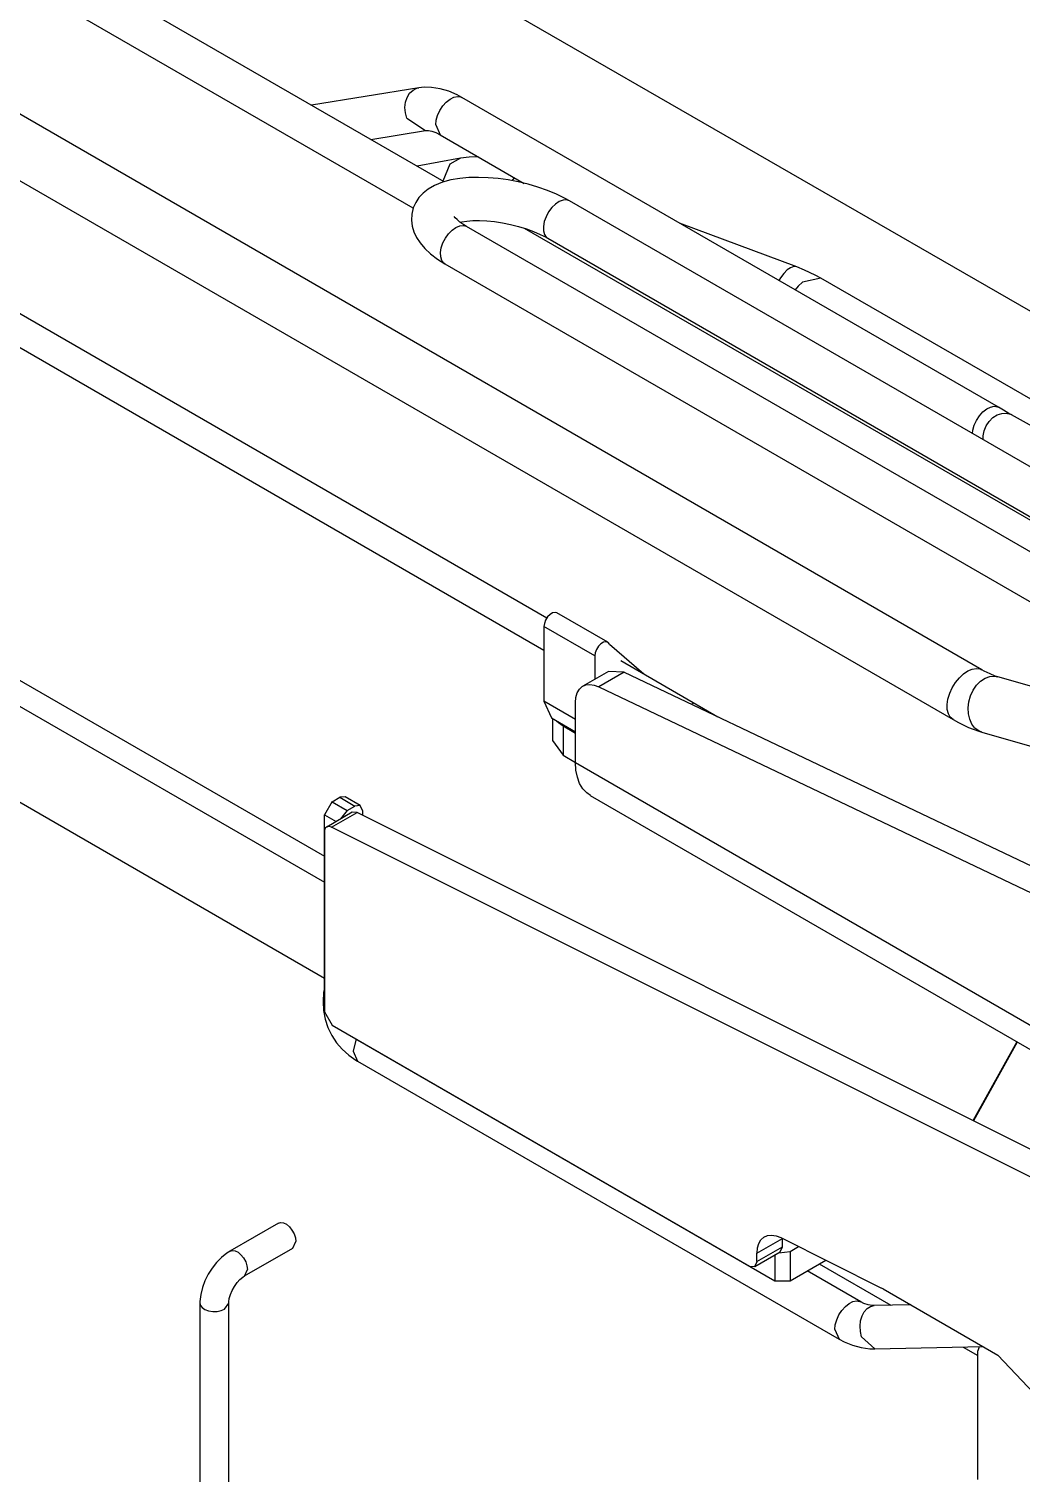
# Model space of a CAD drawing. Extents: x 0 to 258, y 0 to 184.
# Drawn here: x 182.41 to 196.2, y 80.35 to 100.41 of the extents above; entities that cross this region are included whole.
import ezdxf

# ---------------------------------------------------------------- set-up
doc = ezdxf.new("R2010")
doc.units = 0

msp = doc.modelspace()

# ---------------------------------------------------------------- linework, layer by layer
for p, q in [((187.751398, 97.917504), (124.85314, 134.231785)), ((188.180023, 98.28448), (129.187274, 132.34425)), ((195.651847, 91.507187), (126.868204, 131.219243)), ((201.782235, 93.343922), (136.354563, 131.037739)), ((122.853157, 130.7676), (189.608771, 92.226588)), ((126.468155, 130.526565), (195.252326, 90.814508)), ((189.566438, 91.774415), (126.187432, 128.366774)), ((124.187449, 124.902588), (186.518442, 88.91639)), ((187.828128, 99.589139), (186.338525, 99.348104)), ((187.666388, 99.457234), (187.702292, 99.514077)), ((187.702292, 99.514077), (187.749149, 99.557021)), ((187.749149, 99.557021), (187.804024, 99.583374)), ((187.804024, 99.583374), (187.828895, 99.589089)), ((187.90438, 99.597291), (187.828524, 99.589168)), ((188.007488, 99.595703), (187.90438, 99.597291)), ((188.126154, 99.577447), (188.007488, 99.595703)), ((188.245825, 99.542043), (188.126154, 99.577447)), ((188.363617, 99.490902), (188.245825, 99.542043)), ((187.635432, 99.316796), (187.643634, 99.390069)), ((187.642575, 99.242025), (187.635432, 99.316796)), ((187.643634, 99.390069), (187.666388, 99.457234)), ((188.121947, 99.275481), (188.162931, 99.338272)), ((188.162931, 99.338272), (188.211032, 99.392191)), ((188.211032, 99.392191), (188.263261, 99.43385)), ((188.263261, 99.43385), (188.316336, 99.460631)), ((188.316336, 99.460631), (188.366924, 99.470844)), ((188.426641, 99.456877), (188.363617, 99.490902)), ((188.366924, 99.470844), (188.411798, 99.463859)), ((188.411798, 99.463859), (188.426614, 99.456874)), ((195.882034, 95.152611), (188.426085, 99.456847)), ((187.664271, 99.17045), (187.642575, 99.242025)), ((187.664271, 99.17045), (187.921816, 98.996372)), ((188.064506, 99.074607), (188.071121, 99.139372)), ((188.071121, 99.139372), (188.0907, 99.207764)), ((188.0907, 99.207764), (188.121947, 99.275481)), ((187.161378, 98.873442), (187.923377, 98.996738)), ((187.924277, 98.996756), (187.935654, 98.998079)), ((187.935654, 98.998079), (187.966002, 98.997021)), ((187.966002, 98.997021), (188.010822, 98.987946)), ((188.010822, 98.987946), (188.064056, 98.968869)), ((188.064056, 98.968869), (188.126577, 98.937283)), ((188.064506, 99.074607), (188.12663, 98.937259)), ((188.127106, 98.937206), (189.293917, 98.263049)), ((168.765187, 98.80465), (186.518442, 88.555234)), ((188.41021, 98.61124), (187.806961, 98.499851)), ((188.261991, 98.528611), (188.162216, 98.295212)), ((188.410475, 98.611177), (188.261991, 98.528611)), ((188.529431, 98.627004), (188.410316, 98.611129)), ((188.657225, 98.63092), (188.529431, 98.627004)), ((188.275564, 98.310547), (188.157851, 98.2783)), ((188.398463, 98.331819), (188.275564, 98.310547)), ((188.52615, 98.34362), (188.398463, 98.331819)), ((188.658124, 98.346848), (188.52615, 98.34362)), ((188.793564, 98.342085), (188.658124, 98.346848)), ((188.931544, 98.329729), (188.793564, 98.342085)), ((189.0709, 98.310071), (188.931544, 98.329729)), ((189.210309, 98.283385), (189.0709, 98.310071)), ((189.149032, 98.334838), (189.128659, 98.301554)), ((189.154853, 98.343622), (189.149032, 98.334838)), ((187.890252, 98.127892), (187.831911, 98.065493)), ((187.961345, 98.18374), (187.890252, 98.127892)), ((188.046408, 98.232834), (187.961345, 98.18374)), ((188.157851, 98.2783), (188.046408, 98.232834)), ((189.348395, 98.24996), (189.210309, 98.283385)), ((189.483835, 98.210037), (189.348395, 98.24996)), ((189.615412, 98.163814), (189.483835, 98.210037)), ((189.741909, 98.111401), (189.615412, 98.163814)), ((189.862083, 98.05283), (189.741909, 98.111401)), ((187.752668, 97.922359), (187.731766, 97.837311)), ((187.785927, 97.996749), (187.752668, 97.922359)), ((187.831911, 98.065493), (187.785927, 97.996749)), ((189.677219, 97.925949), (189.632848, 97.866492)), ((189.727489, 97.975008), (189.677219, 97.925949)), ((189.780485, 98.010587), (189.727489, 97.975008)), ((189.832899, 98.030457), (189.780485, 98.010587)), ((189.881424, 98.033341), (189.832899, 98.030457)), ((189.921058, 98.020244), (189.862083, 98.05283)), ((189.921058, 98.020244), (189.881424, 98.033341)), ((200.837674, 91.718059), (189.920979, 98.020162)), ((168.114048, 97.848183), (186.518442, 87.222794)), ((187.731766, 97.837311), (187.727004, 97.752454)), ((187.727004, 97.752454), (187.737058, 97.66978)), ((188.322713, 97.801002), (188.322713, 97.802854)), ((188.334883, 97.78518), (188.322713, 97.801002)), ((188.360548, 97.758934), (188.334883, 97.78518)), ((188.401294, 97.725234), (188.360548, 97.758934)), ((188.456856, 97.687023), (188.401294, 97.725234)), ((188.403463, 97.723755), (188.429128, 97.729549)), ((188.429128, 97.729549), (188.498157, 97.739524)), ((188.498157, 97.739524), (188.579914, 97.745583)), ((188.579914, 97.745583), (188.672571, 97.746641)), ((188.672571, 97.746641), (188.773906, 97.742064)), ((188.773906, 97.742064), (188.881512, 97.731428)), ((188.881512, 97.731428), (188.992822, 97.714706)), ((188.992822, 97.714706), (189.105323, 97.692084)), ((189.572417, 97.731742), (189.560247, 97.664911)), ((189.597182, 97.800367), (189.572312, 97.731735)), ((189.632848, 97.866492), (189.597182, 97.800367)), ((193.0801, 97.102323), (191.452915, 97.71007)), ((187.737058, 97.66978), (187.760341, 97.589733)), ((187.760341, 97.589733), (187.796669, 97.511903)), ((187.796669, 97.511903), (187.846516, 97.435357)), ((188.164465, 97.435394), (188.198676, 97.502153)), ((188.198676, 97.502153), (188.241935, 97.562838)), ((188.241935, 97.562838), (188.291518, 97.613633)), ((188.291518, 97.613633), (188.344329, 97.651349)), ((188.344329, 97.651349), (188.397034, 97.673627)), ((188.397034, 97.673627), (188.446326, 97.679051)), ((188.446326, 97.679051), (188.489109, 97.667277)), ((188.492892, 97.665274), (188.456856, 97.687023)), ((188.489109, 97.667277), (188.492813, 97.66516)), ((202.277005, 89.706964), (188.492231, 97.665356)), ((189.105323, 97.692084), (189.216395, 97.664004)), ((189.216395, 97.664004), (189.323498, 97.631148)), ((199.038509, 92.01598), (189.299209, 97.638368)), ((189.323498, 97.631148), (189.424092, 97.594424)), ((189.424092, 97.594424), (189.515929, 97.554967)), ((189.515929, 97.554967), (189.596865, 97.514179)), ((189.560247, 97.664911), (189.560247, 97.604084)), ((189.560247, 97.604084), (189.574269, 97.55308)), ((189.574269, 97.55308), (189.600728, 97.515105)), ((189.596865, 97.514179), (189.620942, 97.500632)), ((189.600728, 97.515105), (189.620042, 97.500632)), ((189.622, 97.500521), (200.530757, 91.201858)), ((187.846516, 97.435357), (187.911418, 97.359178)), ((187.911418, 97.359178), (187.992804, 97.283526)), ((188.131128, 97.300549), (188.141447, 97.366756)), ((188.134038, 97.240936), (188.131128, 97.300549)), ((188.141447, 97.366756), (188.164465, 97.435394)), ((187.992804, 97.283526), (188.089721, 97.210368)), ((188.089721, 97.210368), (188.192749, 97.145641)), ((188.150178, 97.19166), (188.134038, 97.240936)), ((188.17833, 97.155819), (188.150178, 97.19166)), ((188.192882, 97.145659), (188.17833, 97.155819)), ((188.193252, 97.145715), (201.978026, 89.187323)), ((193.038534, 97.106416), (192.994507, 97.091653)), ((193.077983, 97.103453), (193.038534, 97.106416)), ((193.081158, 97.102395), (193.077983, 97.103453)), ((193.188103, 97.059551), (193.081158, 97.102395)), ((192.85621, 96.951958), (192.832662, 96.913102)), ((192.90111, 97.012609), (192.85621, 96.951958)), ((192.94802, 97.059866), (192.901215, 97.01254)), ((192.994507, 97.091653), (192.94802, 97.059866)), ((193.412654, 96.947489), (193.160242, 96.891755)), ((193.335925, 96.989579), (193.188103, 97.059551)), ((193.412654, 96.947489), (193.335925, 96.989579)), ((200.152404, 93.056585), (193.413475, 96.947542)), ((193.101716, 96.837449), (193.056817, 96.783654)), ((193.160242, 96.891755), (193.101716, 96.837449)), ((195.666478, 95.08782), (195.718707, 95.129479)), ((195.718707, 95.129479), (195.771782, 95.15626)), ((195.771782, 95.15626), (195.822344, 95.166473)), ((195.822344, 95.166473), (195.867244, 95.159488)), ((195.867244, 95.159488), (195.881796, 95.152556)), ((195.950587, 95.113083), (195.88206, 95.152503)), ((196.028375, 95.068717), (195.950587, 95.113083)), ((195.52654, 94.834998), (195.546119, 94.90339)), ((195.546119, 94.90339), (195.577393, 94.971107)), ((195.577393, 94.971107), (195.618351, 95.033901)), ((195.618351, 95.033901), (195.666478, 95.08782)), ((195.681956, 94.825878), (195.710822, 94.894974)), ((195.710822, 94.894974), (195.752732, 94.957233)), ((195.752732, 94.957233), (195.80504, 95.008744)), ((195.80504, 95.008744), (195.864519, 95.04627)), ((195.864519, 95.04627), (195.927384, 95.067463)), ((195.927384, 95.067463), (195.989719, 95.070982)), ((195.989719, 95.070982), (196.047584, 95.056589)), ((196.06576, 95.047604), (196.028375, 95.068717)), ((196.047584, 95.056589), (196.06584, 95.047619)), ((198.731593, 93.546857), (196.064596, 95.047572)), ((195.520455, 94.787447), (195.52654, 94.834998)), ((195.667722, 94.702418), (195.667933, 94.754289)), ((195.667933, 94.754289), (195.681956, 94.825878)), ((189.688649, 92.297422), (189.652533, 92.275303)), ((189.723018, 92.304486), (189.688649, 92.297422)), ((189.748683, 92.297475), (189.723018, 92.304486)), ((190.455437, 91.889244), (189.749, 92.297496)), ((190.27552, 91.698216), (189.566438, 92.106467)), ((189.566438, 92.106467), (189.566438, 91.069302)), ((189.573899, 92.151015), (189.567814, 92.106364)), ((189.591626, 92.19759), (189.573899, 92.151015)), ((189.618905, 92.240685), (189.591626, 92.19759)), ((189.652533, 92.275303), (189.618905, 92.240685)), ((190.395694, 91.889162), (190.359578, 91.867043)), ((190.430063, 91.896227), (190.395694, 91.889162)), ((190.458744, 91.887416), (190.430063, 91.896227)), ((190.478323, 91.863762), (190.458744, 91.887416)), ((190.280944, 91.742758), (190.274859, 91.698107)), ((190.27552, 91.698216), (190.27552, 91.374631)), ((190.298671, 91.78933), (190.280944, 91.742758)), ((190.32595, 91.832425), (190.298671, 91.78933)), ((190.359578, 91.867043), (190.32595, 91.832425)), ((190.478323, 91.863762), (190.953646, 91.450042)), ((190.463374, 91.483374), (190.108833, 91.279381)), ((190.682555, 91.474923), (190.463374, 91.483443)), ((190.635353, 91.633128), (191.984726, 90.854196)), ((195.397053, 91.450788), (195.457987, 91.491732)), ((195.457987, 91.491732), (195.518603, 91.517212)), ((195.518603, 91.517212), (195.576017, 91.526022)), ((195.576017, 91.526022), (195.627558, 91.517767)), ((195.627558, 91.517767), (195.650048, 91.507581)), ((195.685158, 91.488544), (195.651662, 91.507277)), ((195.765512, 91.44883), (195.685158, 91.488544)), ((190.099176, 91.272636), (190.1477, 91.295391)), ((190.1477, 91.295391), (190.203474, 91.302746)), ((190.203474, 91.302746), (190.264619, 91.294465)), ((190.264619, 91.294465), (190.329045, 91.270811)), ((190.682978, 91.474908), (190.328437, 91.270914)), ((190.682978, 91.474908), (198.70778, 87.652477)), ((195.239838, 91.257328), (195.285346, 91.330781)), ((195.285346, 91.330781), (195.338581, 91.396289)), ((195.338581, 91.396289), (195.397053, 91.450788)), ((195.530853, 91.223543), (195.578134, 91.29166)), ((195.578134, 91.29166), (195.634067, 91.347275)), ((195.634067, 91.347275), (195.696006, 91.387786)), ((195.696006, 91.387786), (195.761067, 91.411307)), ((195.761067, 91.411307), (195.826207, 91.416731)), ((195.837875, 91.420054), (195.765512, 91.44883)), ((195.826207, 91.416731), (195.873753, 91.408608)), ((195.873911, 91.408598), (195.837875, 91.420054)), ((198.969718, 90.515265), (195.874097, 91.408497)), ((190.006254, 91.050448), (190.01234, 91.122224)), ((190.01234, 91.122224), (190.030331, 91.184538)), ((190.030331, 91.184538), (190.059621, 91.235256)), ((190.059621, 91.235256), (190.099176, 91.272636)), ((190.328437, 91.270914), (198.353239, 87.448219)), ((195.168718, 91.024532), (195.180095, 91.100538)), ((195.180095, 91.100538), (195.204172, 91.179366)), ((195.204172, 91.179366), (195.239838, 91.257328)), ((195.470607, 91.062981), (195.49442, 91.14611)), ((195.49442, 91.14611), (195.530853, 91.223543)), ((190.005646, 90.815831), (189.566438, 91.069302)), ((189.567576, 91.069172), (189.671133, 90.84026)), ((190.005646, 90.216286), (190.005646, 91.050516)), ((191.619602, 91.028821), (191.651352, 91.047341)), ((195.171364, 90.954899), (195.168718, 91.024532)), ((195.186181, 90.894899), (195.171364, 90.954899)), ((195.21338, 90.847335), (195.186181, 90.894899)), ((195.460289, 90.978039), (195.470607, 91.062981)), ((195.464257, 90.895262), (195.460289, 90.978039)), ((195.482249, 90.818519), (195.464257, 90.895262)), ((189.672271, 90.840173), (190.005646, 90.646763)), ((189.6855, 90.831442), (189.6855, 90.524261)), ((189.743656, 90.798401), (189.770537, 90.77226)), ((189.770537, 90.77226), (189.832741, 90.728516)), ((189.833667, 90.728519), (190.005646, 90.628242)), ((189.833667, 90.728519), (189.833667, 90.320267)), ((195.251691, 90.81444), (195.21338, 90.847335)), ((195.251665, 90.814458), (195.325034, 90.773948)), ((195.325034, 90.773948), (195.465527, 90.706913)), ((195.465527, 90.706913), (195.607609, 90.65356)), ((195.513258, 90.751395), (195.482249, 90.818519)), ((195.555962, 90.697031), (195.513258, 90.751395)), ((195.608323, 90.65797), (195.555962, 90.697031)), ((189.686267, 90.52439), (189.832714, 90.320267)), ((195.607609, 90.65356), (195.652032, 90.639987)), ((195.652032, 90.639979), (195.608323, 90.65797)), ((195.651847, 90.639884), (198.747468, 89.746651)), ((189.833667, 90.320267), (190.005646, 90.21999)), ((190.005646, 90.216286), (202.663296, 82.908768)), ((190.012578, 90.110077), (190.006228, 90.216368)), ((190.031892, 90.013171), (190.012578, 90.110077)), ((190.063536, 89.927414), (190.031892, 90.013171)), ((190.107034, 89.854368), (190.063536, 89.927414)), ((186.623957, 89.674523), (186.517886, 89.490815)), ((186.624275, 89.67442), (186.730108, 89.735803)), ((186.805038, 89.74318), (186.730029, 89.735745)), ((186.730108, 89.735803), (186.941774, 89.613302)), ((187.015858, 89.62071), (186.804191, 89.743212)), ((190.161591, 89.795369), (190.107034, 89.854368)), ((190.213317, 89.758547), (190.161591, 89.795369)), ((190.21202, 89.758558), (202.869671, 82.45104)), ((186.518442, 86.837032), (186.518442, 89.4908)), ((186.518442, 89.4908), (186.679837, 89.397666)), ((186.902087, 89.526518), (186.550192, 89.322525)), ((186.616337, 89.318821), (186.970879, 89.522814)), ((186.624275, 89.67442), (186.835941, 89.552183)), ((186.8361, 89.552051), (186.742967, 89.434457)), ((186.835941, 89.552183), (186.941774, 89.613302)), ((186.970455, 89.522938), (186.90251, 89.526563)), ((187.016317, 89.619231), (186.942171, 89.61328)), ((197.985469, 84.013138), (186.970879, 89.522814)), ((187.048216, 89.552035), (187.016317, 89.619231)), ((187.047608, 89.551918), (187.047608, 89.48392)), ((186.519791, 89.275627), (186.517145, 89.253826)), ((186.525347, 89.294519), (186.519791, 89.275627)), ((186.534343, 89.309812), (186.525347, 89.294519)), ((186.546514, 89.320977), (186.534343, 89.309812)), ((186.561331, 89.327618), (186.546514, 89.320977)), ((186.578528, 89.32947), (186.561331, 89.327618)), ((186.597314, 89.326507), (186.578528, 89.32947)), ((186.616893, 89.318834), (186.597314, 89.326507)), ((197.630928, 83.80888), (186.616337, 89.318821)), ((186.518442, 89.253733), (186.518442, 86.755541)), ((186.517807, 87.083772), (186.507223, 87.02895)), ((186.507223, 87.02895), (186.498492, 86.900164)), ((186.498492, 86.900164), (186.5059, 86.773993)), ((186.5059, 86.773993), (186.528919, 86.652147)), ((186.51778, 86.755498), (186.623852, 86.571785)), ((186.518442, 86.837032), (186.518442, 86.837032)), ((186.528919, 86.652147), (186.567151, 86.536132)), ((186.567151, 86.536132), (186.619777, 86.427249)), ((186.624275, 86.571655), (192.421288, 83.224151)), ((186.619777, 86.427249), (186.685923, 86.326604)), ((186.685923, 86.326604), (186.764689, 86.235235)), ((186.957623, 86.379076), (186.915501, 86.208248)), ((186.973524, 86.369249), (186.97617, 86.367662)), ((186.97617, 86.367662), (192.77583, 83.019893)), ((186.97617, 86.367662), (186.97617, 86.367662)), ((196.137357, 86.338333), (195.526805, 85.242708)), ((196.143865, 86.334563), (195.533578, 85.239311)), ((186.764689, 86.235235), (186.855071, 86.153979)), ((186.855071, 86.153979), (186.952411, 86.08591)), ((186.915501, 86.208248), (186.977625, 86.0709)), ((186.952411, 86.08591), (186.977546, 86.070908)), ((186.978816, 86.0708), (193.67012, 82.2063)), ((185.878151, 83.819992), (185.20611, 83.432113)), ((185.879156, 83.819947), (185.908446, 83.828996)), ((185.908446, 83.828996), (185.947683, 83.824128)), ((185.947683, 83.824128), (185.989725, 83.80349)), ((185.989725, 83.80349), (186.030842, 83.76893)), ((186.030842, 83.76893), (186.067328, 83.723515)), ((186.067328, 83.723515), (186.096008, 83.671275)), ((186.096008, 83.671275), (186.114265, 83.616859)), ((185.407193, 83.085774), (186.079234, 83.473653)), ((186.079155, 83.473529), (186.120588, 83.565088)), ((186.114265, 83.616859), (186.120615, 83.565096)), ((192.527122, 83.401951), (192.881663, 83.606209)), ((192.527122, 83.285534), (192.881663, 83.489528)), ((192.52818, 83.402033), (192.53453, 83.474743)), ((192.53453, 83.474743), (192.553051, 83.537695)), ((192.553051, 83.537695), (192.583134, 83.588673)), ((192.583134, 83.588673), (192.623721, 83.625878)), ((192.623721, 83.625878), (192.67341, 83.647997)), ((192.67341, 83.647997), (192.730454, 83.654241)), ((192.730454, 83.654241), (192.792842, 83.644425)), ((192.792842, 83.644425), (192.858353, 83.618867)), ((192.850654, 83.420845), (192.881742, 83.489515)), ((192.85785, 83.618909), (194.257494, 82.918558)), ((192.881663, 83.489528), (192.881663, 83.606209)), ((192.987496, 83.428145), (193.103913, 83.495613)), ((185.018626, 83.274337), (184.956529, 83.1955)), ((185.087736, 83.344388), (185.018626, 83.274337)), ((185.162533, 83.403724), (185.087736, 83.344388)), ((185.207406, 83.432153), (185.162533, 83.403724)), ((185.207459, 83.432182), (185.236696, 83.441205)), ((185.236696, 83.441205), (185.275933, 83.436336)), ((185.275933, 83.436336), (185.317976, 83.415699)), ((185.317976, 83.415699), (185.359092, 83.381139)), ((185.359092, 83.381139), (185.395578, 83.335721)), ((185.395578, 83.335721), (185.424259, 83.283484)), ((185.424259, 83.283484), (185.442515, 83.229065)), ((192.496271, 83.2182), (192.52818, 83.285413)), ((192.498017, 83.216743), (192.849913, 83.420736)), ((192.527122, 83.285534), (192.527122, 83.401951)), ((192.77583, 83.377609), (192.77583, 83.019893)), ((192.829117, 83.408409), (192.987787, 83.42828)), ((192.987496, 83.428145), (192.987496, 83.019893)), ((192.987496, 83.019893), (193.482266, 83.306172)), ((184.902607, 83.109836), (184.857866, 83.01907)), ((184.956529, 83.1955), (184.902607, 83.109836)), ((185.343931, 83.037006), (185.382507, 83.069801)), ((185.382507, 83.069801), (185.406849, 83.085729)), ((185.407299, 83.085671), (185.448838, 83.177296)), ((185.442515, 83.229065), (185.448865, 83.177304)), ((192.422109, 83.224172), (192.496271, 83.2182)), ((193.971745, 82.725941), (193.225621, 83.156947)), ((193.392308, 83.25352), (194.38714, 82.678846)), ((184.823364, 82.924903), (184.800081, 82.828835)), ((184.857866, 83.01907), (184.823364, 82.924903)), ((185.211693, 82.827719), (185.235505, 82.884686)), ((185.235505, 82.884686), (185.266964, 82.941238)), ((185.266964, 82.941238), (185.304138, 82.993273)), ((185.304138, 82.993273), (185.343931, 83.037006)), ((192.775644, 83.020015), (192.987787, 83.020007)), ((194.281466, 82.905985), (194.257918, 82.918685)), ((194.281307, 82.905858), (195.871451, 81.987755)), ((184.788069, 82.70795), (184.788069, 79.360181)), ((184.789207, 82.708418), (184.796086, 82.677941)), ((184.800081, 82.828835), (184.789498, 82.73222)), ((184.789498, 82.73222), (184.789498, 82.707825)), ((184.796086, 82.677941), (184.819898, 82.646395)), ((185.130624, 82.62617), (185.189203, 82.707847)), ((185.189203, 82.7285), (185.196347, 82.774492)), ((185.189203, 82.70781), (185.189203, 82.7285)), ((185.190235, 79.360181), (185.190235, 82.707685)), ((185.196347, 82.774492), (185.211693, 82.827719)), ((193.707638, 82.60731), (193.755766, 82.66123)), ((193.755766, 82.66123), (193.807994, 82.702888)), ((193.807994, 82.702888), (193.86107, 82.729669)), ((193.86107, 82.729669), (193.911632, 82.739882)), ((193.911632, 82.739882), (193.956531, 82.732897)), ((193.956531, 82.732897), (193.97029, 82.726415)), ((194.011141, 82.705479), (193.971427, 82.725878)), ((194.070196, 82.684444), (194.011141, 82.705479)), ((194.058131, 82.635036), (194.104354, 82.663674)), ((194.129542, 82.674655), (194.070196, 82.684444)), ((194.104354, 82.663674), (194.154069, 82.674126)), ((194.154148, 82.674126), (194.129542, 82.674655)), ((194.154069, 82.674126), (194.154175, 82.674128)), ((194.664952, 82.684402), (194.154307, 82.674083)), ((184.819898, 82.646395), (184.858792, 82.620307)), ((184.858792, 82.620307), (184.909274, 82.601998)), ((184.909274, 82.601998), (184.966848, 82.593081)), ((184.966848, 82.593081), (185.026432, 82.594404)), ((185.026432, 82.594404), (185.082708, 82.605781)), ((185.082708, 82.605781), (185.130677, 82.626207)), ((193.615828, 82.40841), (193.635407, 82.4768)), ((193.635407, 82.4768), (193.666681, 82.54452)), ((193.666681, 82.54452), (193.707638, 82.60731)), ((193.959362, 82.388905), (193.9673, 82.462951)), ((193.9673, 82.462951), (193.987408, 82.53142)), ((193.987408, 82.53142), (194.018311, 82.590009)), ((194.018311, 82.590009), (194.058131, 82.635036)), ((193.609213, 82.343645), (193.615828, 82.40841)), ((193.609213, 82.343645), (193.671284, 82.206335)), ((193.964125, 82.313933), (193.959362, 82.388905)), ((193.981058, 82.242747), (193.964125, 82.313933)), ((193.671364, 82.206298), (193.738991, 82.170449)), ((193.738991, 82.170449), (193.85599, 82.122629)), ((193.85599, 82.122629), (193.975766, 82.090897)), ((193.975766, 82.090897), (194.096099, 82.075631)), ((193.981058, 82.242747), (194.166081, 82.074244)), ((194.096099, 82.075631), (194.166081, 82.074308)), ((194.16489, 82.074274), (195.670368, 82.104171)), ((195.392555, 82.098615), (195.596284, 81.981405)), ((195.61462, 82.103092), (195.596099, 82.044503)), ((195.596284, 80.258705), (195.596284, 82.044376)), ((196.621861, 81.196014), (195.871901, 81.987752))]:
    msp.add_line(p, q)

doc.saveas('drawing.dxf')
